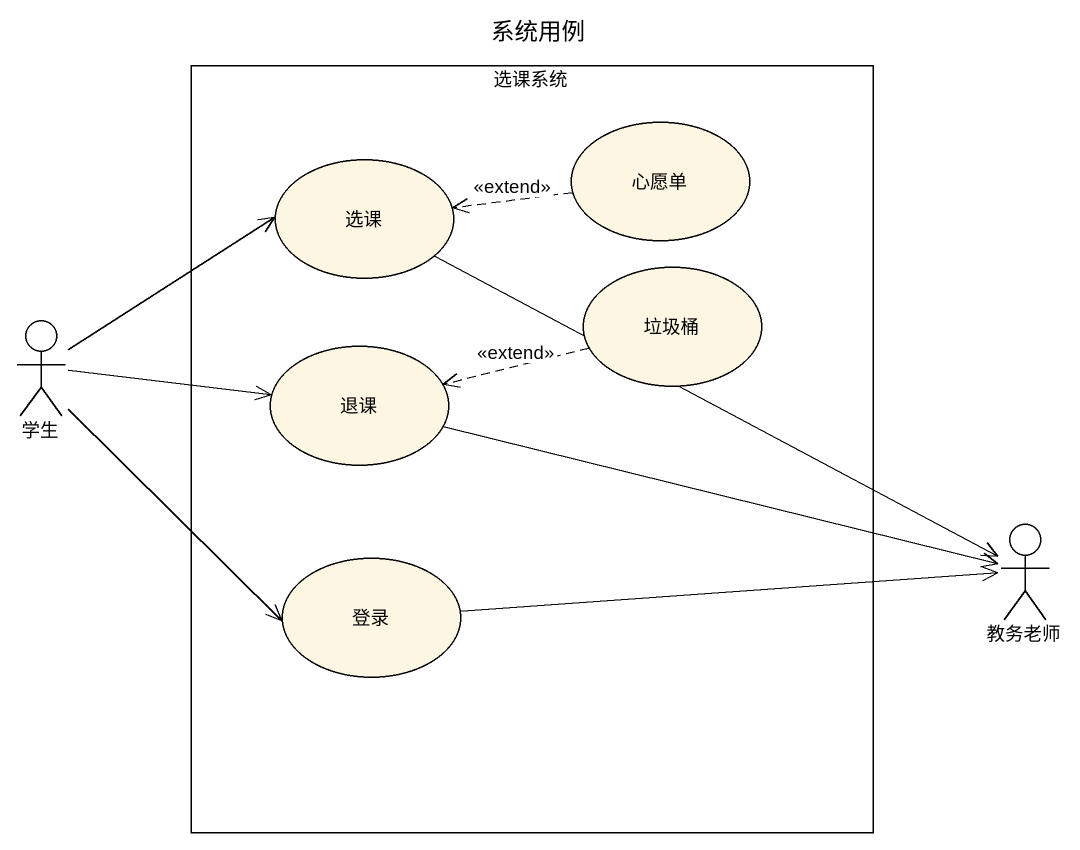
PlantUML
@startuml
title 系统用例
rectangle 选课系统 {
  usecase 选课
  usecase 心愿单
  usecase 垃圾桶
  usecase 退课
  usecase 登录
}
actor 学生
actor 教务老师
选课 -right-> 教务老师
心愿单 .left.> 选课 : <<extend>>
垃圾桶 .left.> 退课 : <<extend>>
学生 -right-> 选课
学生 -right-> 退课
学生 --> 登录
退课 -right-> 教务老师
登录 -right-> 教务老师
@enduml
